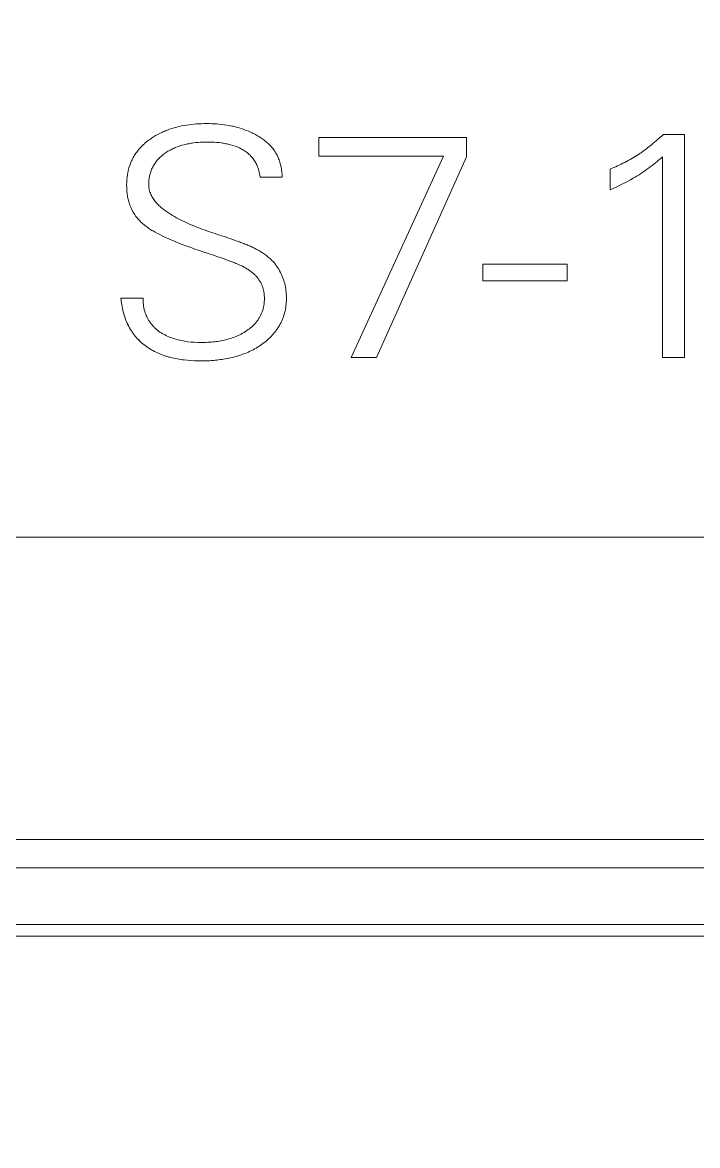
# Model space of a CAD drawing. Header units: millimetres. Extents: x 1359 to 3577, y 1333 to 3557.
# Drawn here: x 2582.3 to 2591.09, y 3242.86 to 3257.49 of the extents above; entities that cross this region are included whole.
import ezdxf

# ---------------------------------------------------------------- set-up
doc = ezdxf.new("R2010")
doc.units = ezdxf.units.MM
doc.set_wipeout_variables(frame=1)
doc.layers.add('000-PI-Oprema', color=30, linetype='Continuous', lineweight=5)
doc.layers.add('002-PI-Kabelska kanalica', color=150, linetype='Continuous')

# ---------------------------------------------------------------- blocks, each defined once
blk = doc.blocks.new('6ES7515-2AN03-0AB0')
blk.add_wipeout([(49766.655, 38535.913), (49836.455, 38535.913), (49836.456, 38388.913), (49766.656, 38388.913)])
at = {"layer": '000-PI-Oprema', "color": 0, "linetype": 'ByBlock', "lineweight": 0}
for p, q in [((49796.248, 38461.817), (49796.248, 38461.573)), ((49798.167, 38461.817), (49796.248, 38461.817)), ((49796.248, 38461.817), (49796.248, 38461.573)), ((49798.167, 38461.817), (49796.248, 38461.817)), ((49798.168, 38461.564), (49798.167, 38461.817)), ((49798.168, 38461.564), (49798.167, 38461.817)), ((49801.005, 38461.858), (49800.735, 38461.858)), ((49801.005, 38461.858), (49800.735, 38461.858)), ((49801.005, 38458.953), (49801.005, 38461.858)), ((49801.005, 38458.953), (49801.005, 38461.858)), ((49796.248, 38461.573), (49797.871, 38461.573)), ((49796.248, 38461.573), (49797.871, 38461.573)), ((49797.871, 38461.573), (49796.665, 38458.953)), ((49797.871, 38461.573), (49796.665, 38458.953)), ((49796.998, 38458.952), (49798.168, 38461.564)), ((49796.998, 38458.952), (49798.168, 38461.564)), ((49800.718, 38461.564), (49800.718, 38458.953)), ((49800.718, 38461.564), (49800.718, 38458.953)), ((49800.039, 38461.407), (49800.039, 38461.138)), ((49800.039, 38461.407), (49800.039, 38461.138)), ((49795.481, 38461.299), (49795.768, 38461.299)), ((49795.481, 38461.299), (49795.768, 38461.299)), ((49793.744, 38461.188), (49793.744, 38461.192)), ((49793.744, 38461.188), (49793.744, 38461.192)), ((49798.381, 38460.169), (49798.381, 38459.95)), ((49799.477, 38460.169), (49798.381, 38460.169)), ((49798.381, 38460.169), (49798.381, 38459.95)), ((49799.477, 38460.169), (49798.381, 38460.169)), ((49799.477, 38459.95), (49799.477, 38460.169)), ((49799.477, 38459.95), (49799.477, 38460.169)), ((49798.381, 38459.95), (49799.477, 38459.95)), ((49798.381, 38459.95), (49799.477, 38459.95)), ((49793.957, 38459.727), (49793.67, 38459.727)), ((49793.957, 38459.727), (49793.67, 38459.727)), ((49800.718, 38458.953), (49801.005, 38458.953)), ((49800.718, 38458.953), (49801.005, 38458.953)), ((49817.455, 38456.613), (49766.955, 38456.613)), ((49817.455, 38456.613), (49766.955, 38456.613)), ((49808.355, 38452.675), (49774.855, 38452.675)), ((49808.355, 38452.675), (49774.855, 38452.675)), ((49774.855, 38452.306), (49808.355, 38452.306)), ((49774.855, 38452.306), (49808.355, 38452.306)), ((49774.855, 38451.568), (49808.355, 38451.568)), ((49774.855, 38451.568), (49808.355, 38451.568)), ((49774.855, 38451.417), (49808.355, 38451.417)), ((49774.855, 38451.417), (49808.355, 38451.417))]:
    blk.add_line(p, q, dxfattribs=at)
for points, knots in [([(49795.768, 38461.299), (49795.768, 38461.343), (49795.764, 38461.387), (49795.752, 38461.452), (49795.746, 38461.473), (49795.737, 38461.505), (49795.733, 38461.515), (49795.725, 38461.536), (49795.704, 38461.587), (49795.676, 38461.634), (49795.636, 38461.686), (49795.621, 38461.703), (49795.591, 38461.735), (49795.559, 38461.765), (49795.523, 38461.792), (49795.496, 38461.811), (49795.487, 38461.817), (49795.468, 38461.829), (49795.459, 38461.834), (49795.43, 38461.851), (49795.411, 38461.861), (49795.372, 38461.881), (49795.312, 38461.908), (49795.25, 38461.93), (49795.187, 38461.949), (49795.165, 38461.954), (49795.122, 38461.965), (49795.101, 38461.969), (49794.993, 38461.989), (49794.906, 38461.997), (49794.775, 38461.999), (49794.731, 38461.998), (49794.643, 38461.994), (49794.6, 38461.99), (49794.47, 38461.972), (49794.385, 38461.953), (49794.281, 38461.917), (49794.26, 38461.909), (49794.219, 38461.892), (49794.159, 38461.864), (49794.102, 38461.831), (49794.048, 38461.795), (49794.03, 38461.782), (49793.995, 38461.754), (49793.978, 38461.74), (49793.93, 38461.695), (49793.901, 38461.663), (49793.862, 38461.609), (49793.85, 38461.591), (49793.828, 38461.553), (49793.797, 38461.494), (49793.776, 38461.432), (49793.763, 38461.378), (49793.761, 38461.367), (49793.757, 38461.346), (49793.751, 38461.313), (49793.745, 38461.259), (49793.744, 38461.215), (49793.744, 38461.172), (49793.745, 38461.15), (49793.748, 38461.106), (49793.75, 38461.084), (49793.757, 38461.04), (49793.766, 38460.997), (49793.779, 38460.956), (49793.79, 38460.925), (49793.794, 38460.915), (49793.803, 38460.894), (49793.808, 38460.884), (49793.833, 38460.835), (49793.857, 38460.798), (49793.899, 38460.748), (49793.914, 38460.732), (49793.937, 38460.709), (49793.945, 38460.701), (49793.962, 38460.687), (49793.971, 38460.68), (49793.996, 38460.659), (49794.014, 38460.646), (49794.051, 38460.622), (49794.069, 38460.611), (49794.126, 38460.578), (49794.165, 38460.557), (49794.244, 38460.519), (49794.284, 38460.5), (49794.364, 38460.466), (49794.405, 38460.449), (49794.527, 38460.401), (49794.61, 38460.372), (49794.693, 38460.344)], [0, 0, 0, 0, 0.03125, 0.03125, 0.046875, 0.046875, 0.054688, 0.054688, 0.0625, 0.09375, 0.09375, 0.109375, 0.109375, 0.125, 0.140625, 0.140625, 0.148438, 0.148438, 0.15625, 0.15625, 0.171875, 0.171875, 0.1875, 0.21875, 0.21875, 0.234375, 0.234375, 0.25, 0.25, 0.3125, 0.3125, 0.34375, 0.34375, 0.375, 0.375, 0.4375, 0.4375, 0.453125, 0.453125, 0.46875, 0.5, 0.5, 0.515625, 0.515625, 0.53125, 0.53125, 0.5625, 0.5625, 0.578125, 0.578125, 0.59375, 0.625, 0.625, 0.632813, 0.632813, 0.640625, 0.65625, 0.671875, 0.671875, 0.6875, 0.6875, 0.703125, 0.703125, 0.71875, 0.734375, 0.734375, 0.742188, 0.742188, 0.75, 0.75, 0.78125, 0.78125, 0.796875, 0.796875, 0.804688, 0.804688, 0.8125, 0.8125, 0.828125, 0.828125, 0.84375, 0.84375, 0.875, 0.875, 0.90625, 0.90625, 0.9375, 0.9375, 1, 1, 1, 1]), ([(49795.768, 38461.299), (49795.768, 38461.343), (49795.764, 38461.387), (49795.752, 38461.452), (49795.746, 38461.473), (49795.737, 38461.505), (49795.733, 38461.515), (49795.725, 38461.536), (49795.704, 38461.587), (49795.676, 38461.634), (49795.636, 38461.686), (49795.621, 38461.703), (49795.591, 38461.735), (49795.559, 38461.765), (49795.523, 38461.792), (49795.496, 38461.811), (49795.487, 38461.817), (49795.468, 38461.829), (49795.459, 38461.834), (49795.43, 38461.851), (49795.411, 38461.861), (49795.372, 38461.881), (49795.312, 38461.908), (49795.25, 38461.93), (49795.187, 38461.949), (49795.165, 38461.954), (49795.122, 38461.965), (49795.101, 38461.969), (49794.993, 38461.989), (49794.906, 38461.997), (49794.775, 38461.999), (49794.731, 38461.998), (49794.643, 38461.994), (49794.6, 38461.99), (49794.47, 38461.972), (49794.385, 38461.953), (49794.281, 38461.917), (49794.26, 38461.909), (49794.219, 38461.892), (49794.159, 38461.864), (49794.102, 38461.831), (49794.048, 38461.795), (49794.03, 38461.782), (49793.995, 38461.754), (49793.978, 38461.74), (49793.93, 38461.695), (49793.901, 38461.663), (49793.862, 38461.609), (49793.85, 38461.591), (49793.828, 38461.553), (49793.797, 38461.494), (49793.776, 38461.432), (49793.763, 38461.378), (49793.761, 38461.367), (49793.757, 38461.346), (49793.751, 38461.313), (49793.745, 38461.259), (49793.744, 38461.215), (49793.744, 38461.172), (49793.745, 38461.15), (49793.748, 38461.106), (49793.75, 38461.084), (49793.757, 38461.04), (49793.766, 38460.997), (49793.779, 38460.956), (49793.79, 38460.925), (49793.794, 38460.915), (49793.803, 38460.894), (49793.808, 38460.884), (49793.833, 38460.835), (49793.857, 38460.798), (49793.899, 38460.748), (49793.914, 38460.732), (49793.937, 38460.709), (49793.945, 38460.701), (49793.962, 38460.687), (49793.971, 38460.68), (49793.996, 38460.659), (49794.014, 38460.646), (49794.051, 38460.622), (49794.069, 38460.611), (49794.126, 38460.578), (49794.165, 38460.557), (49794.244, 38460.519), (49794.284, 38460.5), (49794.364, 38460.466), (49794.405, 38460.449), (49794.527, 38460.401), (49794.61, 38460.372), (49794.693, 38460.344)], [0, 0, 0, 0, 0.03125, 0.03125, 0.046875, 0.046875, 0.054688, 0.054688, 0.0625, 0.09375, 0.09375, 0.109375, 0.109375, 0.125, 0.140625, 0.140625, 0.148438, 0.148438, 0.15625, 0.15625, 0.171875, 0.171875, 0.1875, 0.21875, 0.21875, 0.234375, 0.234375, 0.25, 0.25, 0.3125, 0.3125, 0.34375, 0.34375, 0.375, 0.375, 0.4375, 0.4375, 0.453125, 0.453125, 0.46875, 0.5, 0.5, 0.515625, 0.515625, 0.53125, 0.53125, 0.5625, 0.5625, 0.578125, 0.578125, 0.59375, 0.625, 0.625, 0.632813, 0.632813, 0.640625, 0.65625, 0.671875, 0.671875, 0.6875, 0.6875, 0.703125, 0.703125, 0.71875, 0.734375, 0.734375, 0.742188, 0.742188, 0.75, 0.75, 0.78125, 0.78125, 0.796875, 0.796875, 0.804688, 0.804688, 0.8125, 0.8125, 0.828125, 0.828125, 0.84375, 0.84375, 0.875, 0.875, 0.90625, 0.90625, 0.9375, 0.9375, 1, 1, 1, 1]), ([(49800.735, 38461.858), (49800.683, 38461.813), (49800.63, 38461.767), (49800.549, 38461.701), (49800.522, 38461.68), (49800.481, 38461.648), (49800.467, 38461.637), (49800.438, 38461.617), (49800.424, 38461.607), (49800.38, 38461.579), (49800.35, 38461.561), (49800.29, 38461.526), (49800.259, 38461.509), (49800.166, 38461.462), (49800.103, 38461.433), (49800.039, 38461.407)], [0, 0, 0, 0, 0.25, 0.25, 0.375, 0.375, 0.4375, 0.4375, 0.5, 0.5, 0.625, 0.625, 0.75, 0.75, 1, 1, 1, 1]), ([(49800.735, 38461.858), (49800.683, 38461.813), (49800.63, 38461.767), (49800.549, 38461.701), (49800.522, 38461.68), (49800.481, 38461.648), (49800.467, 38461.637), (49800.438, 38461.617), (49800.424, 38461.607), (49800.38, 38461.579), (49800.35, 38461.561), (49800.29, 38461.526), (49800.259, 38461.509), (49800.166, 38461.462), (49800.103, 38461.433), (49800.039, 38461.407)], [0, 0, 0, 0, 0.25, 0.25, 0.375, 0.375, 0.4375, 0.4375, 0.5, 0.5, 0.625, 0.625, 0.75, 0.75, 1, 1, 1, 1]), ([(49795.611, 38460.24), (49795.58, 38460.267), (49795.548, 38460.292), (49795.481, 38460.336), (49795.445, 38460.356), (49795.391, 38460.383), (49795.373, 38460.392), (49795.336, 38460.409), (49795.317, 38460.417), (49795.279, 38460.432), (49795.26, 38460.439), (49795.222, 38460.454), (49795.203, 38460.461), (49795.146, 38460.481), (49795.108, 38460.495), (49795.031, 38460.521), (49794.992, 38460.534), (49794.915, 38460.559), (49794.877, 38460.571), (49794.8, 38460.598), (49794.762, 38460.611), (49794.648, 38460.653), (49794.573, 38460.684), (49794.464, 38460.735), (49794.428, 38460.753), (49794.357, 38460.792), (49794.322, 38460.813), (49794.272, 38460.846), (49794.255, 38460.858), (49794.222, 38460.883), (49794.206, 38460.895), (49794.175, 38460.922), (49794.16, 38460.936), (49794.132, 38460.966), (49794.119, 38460.981), (49794.094, 38461.014), (49794.082, 38461.031), (49794.063, 38461.067), (49794.054, 38461.086), (49794.041, 38461.125), (49794.034, 38461.154), (49794.031, 38461.185), (49794.031, 38461.205), (49794.031, 38461.215), (49794.033, 38461.267), (49794.038, 38461.307), (49794.055, 38461.366), (49794.061, 38461.385), (49794.078, 38461.423), (49794.096, 38461.459), (49794.125, 38461.501), (49794.145, 38461.524), (49794.159, 38461.54), (49794.166, 38461.547), (49794.188, 38461.569), (49794.203, 38461.582), (49794.235, 38461.607), (49794.252, 38461.619), (49794.286, 38461.641), (49794.304, 38461.651), (49794.34, 38461.67), (49794.359, 38461.678), (49794.415, 38461.702), (49794.454, 38461.714), (49794.513, 38461.729), (49794.533, 38461.733), (49794.573, 38461.741), (49794.593, 38461.744), (49794.654, 38461.752), (49794.694, 38461.755), (49794.755, 38461.758), (49794.775, 38461.758), (49794.815, 38461.758), (49794.836, 38461.758), (49794.896, 38461.756), (49794.936, 38461.753), (49794.997, 38461.745), (49795.017, 38461.741), (49795.057, 38461.733), (49795.077, 38461.729), (49795.137, 38461.713), (49795.175, 38461.699), (49795.221, 38461.677), (49795.231, 38461.672), (49795.249, 38461.663), (49795.275, 38461.647), (49795.317, 38461.618), (49795.347, 38461.591), (49795.368, 38461.568), (49795.375, 38461.56), (49795.388, 38461.544), (49795.406, 38461.52), (49795.427, 38461.485), (49795.44, 38461.457), (49795.448, 38461.439), (49795.451, 38461.429), (49795.468, 38461.38), (49795.476, 38461.34), (49795.481, 38461.299)], [0, 0, 0, 0, 0.03125, 0.03125, 0.0625, 0.0625, 0.078125, 0.078125, 0.09375, 0.09375, 0.109375, 0.109375, 0.125, 0.125, 0.15625, 0.15625, 0.1875, 0.1875, 0.21875, 0.21875, 0.25, 0.25, 0.3125, 0.3125, 0.34375, 0.34375, 0.375, 0.375, 0.390625, 0.390625, 0.40625, 0.40625, 0.421875, 0.421875, 0.4375, 0.4375, 0.453125, 0.453125, 0.46875, 0.46875, 0.484375, 0.492187, 0.492187, 0.5, 0.5, 0.53125, 0.53125, 0.546875, 0.546875, 0.5625, 0.578125, 0.585937, 0.585937, 0.59375, 0.59375, 0.609375, 0.609375, 0.625, 0.625, 0.640625, 0.640625, 0.65625, 0.65625, 0.6875, 0.6875, 0.703125, 0.703125, 0.71875, 0.71875, 0.75, 0.75, 0.765625, 0.765625, 0.78125, 0.78125, 0.8125, 0.8125, 0.828125, 0.828125, 0.84375, 0.84375, 0.875, 0.875, 0.882813, 0.882813, 0.890625, 0.90625, 0.921875, 0.921875, 0.929687, 0.929687, 0.9375, 0.953125, 0.960937, 0.960937, 0.96875, 0.96875, 1, 1, 1, 1]), ([(49795.611, 38460.24), (49795.58, 38460.267), (49795.548, 38460.292), (49795.481, 38460.336), (49795.445, 38460.356), (49795.391, 38460.383), (49795.373, 38460.392), (49795.336, 38460.409), (49795.317, 38460.417), (49795.279, 38460.432), (49795.26, 38460.439), (49795.222, 38460.454), (49795.203, 38460.461), (49795.146, 38460.481), (49795.108, 38460.495), (49795.031, 38460.521), (49794.992, 38460.534), (49794.915, 38460.559), (49794.877, 38460.571), (49794.8, 38460.598), (49794.762, 38460.611), (49794.648, 38460.653), (49794.573, 38460.684), (49794.464, 38460.735), (49794.428, 38460.753), (49794.357, 38460.792), (49794.322, 38460.813), (49794.272, 38460.846), (49794.255, 38460.858), (49794.222, 38460.883), (49794.206, 38460.895), (49794.175, 38460.922), (49794.16, 38460.936), (49794.132, 38460.966), (49794.119, 38460.981), (49794.094, 38461.014), (49794.082, 38461.031), (49794.063, 38461.067), (49794.054, 38461.086), (49794.041, 38461.125), (49794.034, 38461.154), (49794.031, 38461.185), (49794.031, 38461.205), (49794.031, 38461.215), (49794.033, 38461.267), (49794.038, 38461.307), (49794.055, 38461.366), (49794.061, 38461.385), (49794.078, 38461.423), (49794.096, 38461.459), (49794.125, 38461.501), (49794.145, 38461.524), (49794.159, 38461.54), (49794.166, 38461.547), (49794.188, 38461.569), (49794.203, 38461.582), (49794.235, 38461.607), (49794.252, 38461.619), (49794.286, 38461.641), (49794.304, 38461.651), (49794.34, 38461.67), (49794.359, 38461.678), (49794.415, 38461.702), (49794.454, 38461.714), (49794.513, 38461.729), (49794.533, 38461.733), (49794.573, 38461.741), (49794.593, 38461.744), (49794.654, 38461.752), (49794.694, 38461.755), (49794.755, 38461.758), (49794.775, 38461.758), (49794.815, 38461.758), (49794.836, 38461.758), (49794.896, 38461.756), (49794.936, 38461.753), (49794.997, 38461.745), (49795.017, 38461.741), (49795.057, 38461.733), (49795.077, 38461.729), (49795.137, 38461.713), (49795.175, 38461.699), (49795.221, 38461.677), (49795.231, 38461.672), (49795.249, 38461.663), (49795.275, 38461.647), (49795.317, 38461.618), (49795.347, 38461.591), (49795.368, 38461.568), (49795.375, 38461.56), (49795.388, 38461.544), (49795.406, 38461.52), (49795.427, 38461.485), (49795.44, 38461.457), (49795.448, 38461.439), (49795.451, 38461.429), (49795.468, 38461.38), (49795.476, 38461.34), (49795.481, 38461.299)], [0, 0, 0, 0, 0.03125, 0.03125, 0.0625, 0.0625, 0.078125, 0.078125, 0.09375, 0.09375, 0.109375, 0.109375, 0.125, 0.125, 0.15625, 0.15625, 0.1875, 0.1875, 0.21875, 0.21875, 0.25, 0.25, 0.3125, 0.3125, 0.34375, 0.34375, 0.375, 0.375, 0.390625, 0.390625, 0.40625, 0.40625, 0.421875, 0.421875, 0.4375, 0.4375, 0.453125, 0.453125, 0.46875, 0.46875, 0.484375, 0.492187, 0.492187, 0.5, 0.5, 0.53125, 0.53125, 0.546875, 0.546875, 0.5625, 0.578125, 0.585937, 0.585937, 0.59375, 0.59375, 0.609375, 0.609375, 0.625, 0.625, 0.640625, 0.640625, 0.65625, 0.65625, 0.6875, 0.6875, 0.703125, 0.703125, 0.71875, 0.71875, 0.75, 0.75, 0.765625, 0.765625, 0.78125, 0.78125, 0.8125, 0.8125, 0.828125, 0.828125, 0.84375, 0.84375, 0.875, 0.875, 0.882813, 0.882813, 0.890625, 0.90625, 0.921875, 0.921875, 0.929687, 0.929687, 0.9375, 0.953125, 0.960937, 0.960937, 0.96875, 0.96875, 1, 1, 1, 1]), ([(49800.34, 38461.287), (49800.407, 38461.327), (49800.473, 38461.37), (49800.6, 38461.462), (49800.661, 38461.511), (49800.718, 38461.564)], [0, 0, 0, 0, 0.5, 0.5, 1, 1, 1, 1]), ([(49800.718, 38461.564), (49800.661, 38461.511), (49800.6, 38461.462), (49800.473, 38461.37), (49800.407, 38461.327), (49800.34, 38461.287)], [0, 0, 0, 0, 0.5, 0.5, 1, 1, 1, 1]), ([(49800.34, 38461.287), (49800.407, 38461.327), (49800.473, 38461.37), (49800.6, 38461.462), (49800.661, 38461.511), (49800.718, 38461.564)], [0, 0, 0, 0, 0.5, 0.5, 1, 1, 1, 1]), ([(49800.718, 38461.564), (49800.661, 38461.511), (49800.6, 38461.462), (49800.473, 38461.37), (49800.407, 38461.327), (49800.34, 38461.287)], [0, 0, 0, 0, 0.5, 0.5, 1, 1, 1, 1]), ([(49794.693, 38460.344), (49794.784, 38460.314), (49794.875, 38460.284), (49795.011, 38460.237), (49795.056, 38460.221), (49795.123, 38460.195), (49795.145, 38460.187), (49795.189, 38460.169), (49795.211, 38460.159), (49795.233, 38460.149)], [0, 0, 0, 0, 0.5, 0.5, 0.75, 0.75, 0.875, 0.875, 1, 1, 1, 1]), ([(49795.233, 38460.149), (49795.211, 38460.159), (49795.189, 38460.169), (49795.145, 38460.187), (49795.123, 38460.195), (49795.056, 38460.221), (49795.011, 38460.237), (49794.875, 38460.284), (49794.784, 38460.314), (49794.693, 38460.344)], [0, 0, 0, 0, 0.125, 0.125, 0.25, 0.25, 0.5, 0.5, 1, 1, 1, 1]), ([(49794.693, 38460.344), (49794.784, 38460.314), (49794.875, 38460.284), (49795.011, 38460.237), (49795.056, 38460.221), (49795.123, 38460.195), (49795.145, 38460.187), (49795.189, 38460.169), (49795.211, 38460.159), (49795.233, 38460.149)], [0, 0, 0, 0, 0.5, 0.5, 0.75, 0.75, 0.875, 0.875, 1, 1, 1, 1]), ([(49795.233, 38460.149), (49795.211, 38460.159), (49795.189, 38460.169), (49795.145, 38460.187), (49795.123, 38460.195), (49795.056, 38460.221), (49795.011, 38460.237), (49794.875, 38460.284), (49794.784, 38460.314), (49794.693, 38460.344)], [0, 0, 0, 0, 0.125, 0.125, 0.25, 0.25, 0.5, 0.5, 1, 1, 1, 1]), ([(49793.992, 38459.102), (49794.04, 38459.066), (49794.092, 38459.036), (49794.174, 38458.999), (49794.201, 38458.988), (49794.244, 38458.973), (49794.259, 38458.969), (49794.287, 38458.96), (49794.302, 38458.956), (49794.374, 38458.937), (49794.433, 38458.927), (49794.551, 38458.913), (49794.611, 38458.909), (49794.701, 38458.907), (49794.731, 38458.908), (49794.791, 38458.909), (49794.821, 38458.91), (49794.91, 38458.917), (49794.969, 38458.924), (49795.058, 38458.939), (49795.087, 38458.945), (49795.145, 38458.959), (49795.174, 38458.967), (49795.261, 38458.994), (49795.316, 38459.016), (49795.396, 38459.056), (49795.423, 38459.071), (49795.461, 38459.094), (49795.474, 38459.103), (49795.499, 38459.119), (49795.511, 38459.128), (49795.571, 38459.173), (49795.615, 38459.213), (49795.664, 38459.27), (49795.674, 38459.282), (49795.692, 38459.306), (49795.718, 38459.343), (49795.748, 38459.395), (49795.766, 38459.436), (49795.777, 38459.464), (49795.783, 38459.478), (49795.797, 38459.521), (49795.812, 38459.579), (49795.82, 38459.639), (49795.823, 38459.684), (49795.824, 38459.699), (49795.824, 38459.729), (49795.824, 38459.744), (49795.822, 38459.819), (49795.812, 38459.878), (49795.791, 38459.95), (49795.786, 38459.964), (49795.776, 38459.993), (49795.771, 38460.007), (49795.754, 38460.048), (49795.74, 38460.075), (49795.71, 38460.126), (49795.693, 38460.151), (49795.665, 38460.186), (49795.654, 38460.198), (49795.633, 38460.219), (49795.622, 38460.23), (49795.611, 38460.24)], [0, 0, 0, 0, 0.0625, 0.0625, 0.09375, 0.09375, 0.109375, 0.109375, 0.125, 0.125, 0.1875, 0.1875, 0.25, 0.25, 0.28125, 0.28125, 0.3125, 0.3125, 0.375, 0.375, 0.40625, 0.40625, 0.4375, 0.4375, 0.5, 0.5, 0.53125, 0.53125, 0.546875, 0.546875, 0.5625, 0.5625, 0.625, 0.625, 0.640625, 0.640625, 0.65625, 0.6875, 0.703125, 0.703125, 0.71875, 0.71875, 0.75, 0.78125, 0.78125, 0.796875, 0.796875, 0.8125, 0.8125, 0.875, 0.875, 0.890625, 0.890625, 0.90625, 0.90625, 0.9375, 0.9375, 0.96875, 0.96875, 0.984375, 0.984375, 1, 1, 1, 1]), ([(49793.992, 38459.102), (49794.04, 38459.066), (49794.092, 38459.036), (49794.174, 38458.999), (49794.201, 38458.988), (49794.244, 38458.973), (49794.259, 38458.969), (49794.287, 38458.96), (49794.302, 38458.956), (49794.374, 38458.937), (49794.433, 38458.927), (49794.551, 38458.913), (49794.611, 38458.909), (49794.701, 38458.907), (49794.731, 38458.908), (49794.791, 38458.909), (49794.821, 38458.91), (49794.91, 38458.917), (49794.969, 38458.924), (49795.058, 38458.939), (49795.087, 38458.945), (49795.145, 38458.959), (49795.174, 38458.967), (49795.261, 38458.994), (49795.316, 38459.016), (49795.396, 38459.056), (49795.423, 38459.071), (49795.461, 38459.094), (49795.474, 38459.103), (49795.499, 38459.119), (49795.511, 38459.128), (49795.571, 38459.173), (49795.615, 38459.213), (49795.664, 38459.27), (49795.674, 38459.282), (49795.692, 38459.306), (49795.718, 38459.343), (49795.748, 38459.395), (49795.766, 38459.436), (49795.777, 38459.464), (49795.783, 38459.478), (49795.797, 38459.521), (49795.812, 38459.579), (49795.82, 38459.639), (49795.823, 38459.684), (49795.824, 38459.699), (49795.824, 38459.729), (49795.824, 38459.744), (49795.822, 38459.819), (49795.812, 38459.878), (49795.791, 38459.95), (49795.786, 38459.964), (49795.776, 38459.993), (49795.771, 38460.007), (49795.754, 38460.048), (49795.74, 38460.075), (49795.71, 38460.126), (49795.693, 38460.151), (49795.665, 38460.186), (49795.654, 38460.198), (49795.633, 38460.219), (49795.622, 38460.23), (49795.611, 38460.24)], [0, 0, 0, 0, 0.0625, 0.0625, 0.09375, 0.09375, 0.109375, 0.109375, 0.125, 0.125, 0.1875, 0.1875, 0.25, 0.25, 0.28125, 0.28125, 0.3125, 0.3125, 0.375, 0.375, 0.40625, 0.40625, 0.4375, 0.4375, 0.5, 0.5, 0.53125, 0.53125, 0.546875, 0.546875, 0.5625, 0.5625, 0.625, 0.625, 0.640625, 0.640625, 0.65625, 0.6875, 0.703125, 0.703125, 0.71875, 0.71875, 0.75, 0.78125, 0.78125, 0.796875, 0.796875, 0.8125, 0.8125, 0.875, 0.875, 0.890625, 0.890625, 0.90625, 0.90625, 0.9375, 0.9375, 0.96875, 0.96875, 0.984375, 0.984375, 1, 1, 1, 1]), ([(49795.233, 38460.149), (49795.259, 38460.137), (49795.285, 38460.123), (49795.334, 38460.094), (49795.357, 38460.077), (49795.39, 38460.05), (49795.401, 38460.04), (49795.422, 38460.02), (49795.432, 38460.009), (49795.459, 38459.976), (49795.476, 38459.953), (49795.496, 38459.914), (49795.502, 38459.901), (49795.513, 38459.874), (49795.522, 38459.847), (49795.528, 38459.819), (49795.533, 38459.79), (49795.535, 38459.776), (49795.537, 38459.747), (49795.537, 38459.733), (49795.537, 38459.704), (49795.536, 38459.676), (49795.533, 38459.647), (49795.528, 38459.618), (49795.525, 38459.604), (49795.514, 38459.562), (49795.5, 38459.522), (49795.48, 38459.484), (49795.465, 38459.459), (49795.458, 38459.447), (49795.432, 38459.412), (49795.413, 38459.39), (49795.382, 38459.36), (49795.372, 38459.35), (49795.349, 38459.332), (49795.338, 38459.323), (49795.303, 38459.298), (49795.278, 38459.282), (49795.228, 38459.254), (49795.203, 38459.242), (49795.15, 38459.219), (49795.123, 38459.209), (49795.068, 38459.192), (49795.04, 38459.184), (49794.957, 38459.165), (49794.9, 38459.157), (49794.814, 38459.15), (49794.785, 38459.149), (49794.728, 38459.148), (49794.699, 38459.148), (49794.613, 38459.15), (49794.556, 38459.155), (49794.471, 38459.169), (49794.443, 38459.175), (49794.387, 38459.189), (49794.359, 38459.197), (49794.305, 38459.216), (49794.279, 38459.227), (49794.24, 38459.247), (49794.227, 38459.254), (49794.202, 38459.268), (49794.19, 38459.276), (49794.154, 38459.3), (49794.132, 38459.318), (49794.101, 38459.347), (49794.091, 38459.357), (49794.072, 38459.379), (49794.062, 38459.39), (49794.037, 38459.425), (49794.022, 38459.449), (49794.003, 38459.488), (49793.997, 38459.501), (49793.987, 38459.528), (49793.983, 38459.542), (49793.971, 38459.584), (49793.965, 38459.612), (49793.958, 38459.669), (49793.957, 38459.698), (49793.957, 38459.727)], [0, 0, 0, 0, 0.03125, 0.03125, 0.0625, 0.0625, 0.078125, 0.078125, 0.09375, 0.09375, 0.125, 0.125, 0.140625, 0.140625, 0.15625, 0.171875, 0.171875, 0.1875, 0.1875, 0.203125, 0.203125, 0.21875, 0.234375, 0.234375, 0.25, 0.25, 0.28125, 0.296875, 0.296875, 0.3125, 0.3125, 0.34375, 0.34375, 0.359375, 0.359375, 0.375, 0.375, 0.40625, 0.40625, 0.4375, 0.4375, 0.46875, 0.46875, 0.5, 0.5, 0.5625, 0.5625, 0.59375, 0.59375, 0.625, 0.625, 0.6875, 0.6875, 0.71875, 0.71875, 0.75, 0.75, 0.78125, 0.78125, 0.796875, 0.796875, 0.8125, 0.8125, 0.84375, 0.84375, 0.859375, 0.859375, 0.875, 0.875, 0.90625, 0.90625, 0.921875, 0.921875, 0.9375, 0.9375, 0.96875, 0.96875, 1, 1, 1, 1]), ([(49795.233, 38460.149), (49795.259, 38460.137), (49795.285, 38460.123), (49795.334, 38460.094), (49795.357, 38460.077), (49795.39, 38460.05), (49795.401, 38460.04), (49795.422, 38460.02), (49795.432, 38460.009), (49795.459, 38459.976), (49795.476, 38459.953), (49795.496, 38459.914), (49795.502, 38459.901), (49795.513, 38459.874), (49795.522, 38459.847), (49795.528, 38459.819), (49795.533, 38459.79), (49795.535, 38459.776), (49795.537, 38459.747), (49795.537, 38459.733), (49795.537, 38459.704), (49795.536, 38459.676), (49795.533, 38459.647), (49795.528, 38459.618), (49795.525, 38459.604), (49795.514, 38459.562), (49795.5, 38459.522), (49795.48, 38459.484), (49795.465, 38459.459), (49795.458, 38459.447), (49795.432, 38459.412), (49795.413, 38459.39), (49795.382, 38459.36), (49795.372, 38459.35), (49795.349, 38459.332), (49795.338, 38459.323), (49795.303, 38459.298), (49795.278, 38459.282), (49795.228, 38459.254), (49795.203, 38459.242), (49795.15, 38459.219), (49795.123, 38459.209), (49795.068, 38459.192), (49795.04, 38459.184), (49794.957, 38459.165), (49794.9, 38459.157), (49794.814, 38459.15), (49794.785, 38459.149), (49794.728, 38459.148), (49794.699, 38459.148), (49794.613, 38459.15), (49794.556, 38459.155), (49794.471, 38459.169), (49794.443, 38459.175), (49794.387, 38459.189), (49794.359, 38459.197), (49794.305, 38459.216), (49794.279, 38459.227), (49794.24, 38459.247), (49794.227, 38459.254), (49794.202, 38459.268), (49794.19, 38459.276), (49794.154, 38459.3), (49794.132, 38459.318), (49794.101, 38459.347), (49794.091, 38459.357), (49794.072, 38459.379), (49794.062, 38459.39), (49794.037, 38459.425), (49794.022, 38459.449), (49794.003, 38459.488), (49793.997, 38459.501), (49793.987, 38459.528), (49793.983, 38459.542), (49793.971, 38459.584), (49793.965, 38459.612), (49793.958, 38459.669), (49793.957, 38459.698), (49793.957, 38459.727)], [0, 0, 0, 0, 0.03125, 0.03125, 0.0625, 0.0625, 0.078125, 0.078125, 0.09375, 0.09375, 0.125, 0.125, 0.140625, 0.140625, 0.15625, 0.171875, 0.171875, 0.1875, 0.1875, 0.203125, 0.203125, 0.21875, 0.234375, 0.234375, 0.25, 0.25, 0.28125, 0.296875, 0.296875, 0.3125, 0.3125, 0.34375, 0.34375, 0.359375, 0.359375, 0.375, 0.375, 0.40625, 0.40625, 0.4375, 0.4375, 0.46875, 0.46875, 0.5, 0.5, 0.5625, 0.5625, 0.59375, 0.59375, 0.625, 0.625, 0.6875, 0.6875, 0.71875, 0.71875, 0.75, 0.75, 0.78125, 0.78125, 0.796875, 0.796875, 0.8125, 0.8125, 0.84375, 0.84375, 0.859375, 0.859375, 0.875, 0.875, 0.90625, 0.90625, 0.921875, 0.921875, 0.9375, 0.9375, 0.96875, 0.96875, 1, 1, 1, 1]), ([(49793.992, 38459.102), (49793.942, 38459.138), (49793.898, 38459.179), (49793.85, 38459.238), (49793.84, 38459.25), (49793.822, 38459.274), (49793.797, 38459.312), (49793.76, 38459.377), (49793.737, 38459.433), (49793.716, 38459.49), (49793.707, 38459.519), (49793.685, 38459.607), (49793.675, 38459.666), (49793.67, 38459.727)], [0, 0, 0, 0, 0.25, 0.25, 0.3125, 0.3125, 0.375, 0.5, 0.625, 0.625, 0.75, 0.75, 1, 1, 1, 1]), ([(49793.67, 38459.727), (49793.675, 38459.666), (49793.685, 38459.607), (49793.704, 38459.533), (49793.708, 38459.518), (49793.717, 38459.489), (49793.731, 38459.446), (49793.76, 38459.377), (49793.789, 38459.325), (49793.814, 38459.286), (49793.822, 38459.274), (49793.84, 38459.249), (49793.887, 38459.19), (49793.942, 38459.138), (49793.992, 38459.102)], [0, 0, 0, 0, 0.25, 0.25, 0.3125, 0.3125, 0.375, 0.5, 0.625, 0.625, 0.6875, 0.6875, 0.75, 1, 1, 1, 1]), ([(49793.992, 38459.102), (49793.942, 38459.138), (49793.898, 38459.179), (49793.85, 38459.238), (49793.84, 38459.25), (49793.822, 38459.274), (49793.797, 38459.312), (49793.76, 38459.377), (49793.737, 38459.433), (49793.716, 38459.49), (49793.707, 38459.519), (49793.685, 38459.607), (49793.675, 38459.666), (49793.67, 38459.727)], [0, 0, 0, 0, 0.25, 0.25, 0.3125, 0.3125, 0.375, 0.5, 0.625, 0.625, 0.75, 0.75, 1, 1, 1, 1]), ([(49793.67, 38459.727), (49793.675, 38459.666), (49793.685, 38459.607), (49793.704, 38459.533), (49793.708, 38459.518), (49793.717, 38459.489), (49793.731, 38459.446), (49793.76, 38459.377), (49793.789, 38459.325), (49793.814, 38459.286), (49793.822, 38459.274), (49793.84, 38459.249), (49793.887, 38459.19), (49793.942, 38459.138), (49793.992, 38459.102)], [0, 0, 0, 0, 0.25, 0.25, 0.3125, 0.3125, 0.375, 0.5, 0.625, 0.625, 0.6875, 0.6875, 0.75, 1, 1, 1, 1])]:
    blk.add_open_spline(points, degree=3, knots=knots, dxfattribs=at)
for points in [[(49800.039, 38461.138), (49800.142, 38461.181), (49800.242, 38461.231), (49800.34, 38461.287)], [(49800.039, 38461.138), (49800.142, 38461.181), (49800.242, 38461.231), (49800.34, 38461.287)], [(49796.665, 38458.953), (49796.776, 38458.953), (49796.887, 38458.953), (49796.998, 38458.952)], [(49796.665, 38458.953), (49796.776, 38458.953), (49796.887, 38458.953), (49796.998, 38458.952)]]:
    blk.add_open_spline(points, degree=3, dxfattribs=at)
blk = doc.blocks.new('6ES7590-1AB60-0AA0')
blk.add_line((4171.23, 2905.264), (4237.23, 2905.264))

msp = doc.modelspace()

# ---------------------------------------------------------------- block references
msp.add_blockref('6ES7590-1AB60-0AA0', (-1597.659, 337.669))

# ---------------------------------------------------------------- next in the draw order: block references
at = {"layer": '002-PI-Kabelska kanalica', "color": 0, "linetype": 'ByBlock', "lineweight": 0}
msp.add_blockref('6ES7515-2AN03-0AB0', (-47210.084, -35205.83), dxfattribs=at)

doc.saveas('drawing.dxf')
